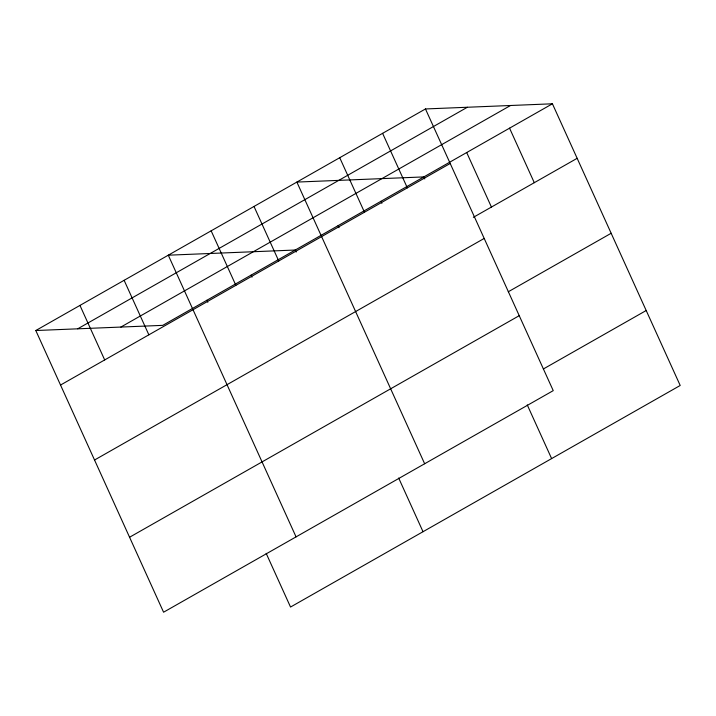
<?xml version="1.0" encoding="UTF-8"?>
<svg xmlns="http://www.w3.org/2000/svg" width="716" height="716" viewBox="0 0 716 716"><rect width="100%" height="100%" fill="white"/><g stroke="black" fill="none" stroke-linecap="round" stroke-linejoin="round"><path stroke-width="1.07" d="M425.465 108.957L553.235 390.641L163.579 612.207L35.8 330.524L425.465 108.957L552.421 103.793L680.2 385.476L290.535 607.043L266.182 553.352M77.695 328.823L467.36 107.257M120.861 327.069L510.526 105.494M552.421 103.793L162.765 325.359L35.8 330.524M60.529 385.047L450.194 163.481M473.33 217.351L577.159 158.308M94.539 460.012L484.195 238.437M508.288 291.77L611.16 233.273M129.569 537.242L519.234 315.675M543.328 369L646.199 310.511M509.559 128.164L534.288 182.687M466.698 152.535L491.427 207.058M424.749 178.928L423.836 176.915L296.871 182.079L424.651 463.753M527.253 404.898L551.615 458.589M382.604 133.328L407.332 187.852M380.975 201.286L381.888 203.299M339.733 157.708L364.471 212.222M338.113 225.656L339.026 227.679M296.164 252.05L295.252 250.027L168.287 255.191L296.057 536.875M398.669 478.02L423.022 531.711M254.01 206.45L278.739 260.964M251.083 275.141L252.005 277.155M211.148 230.82L235.877 285.344M206.924 300.246L207.837 302.268M124.128 280.305L148.856 334.82M79.959 305.419L104.688 359.933"/></g></svg>
